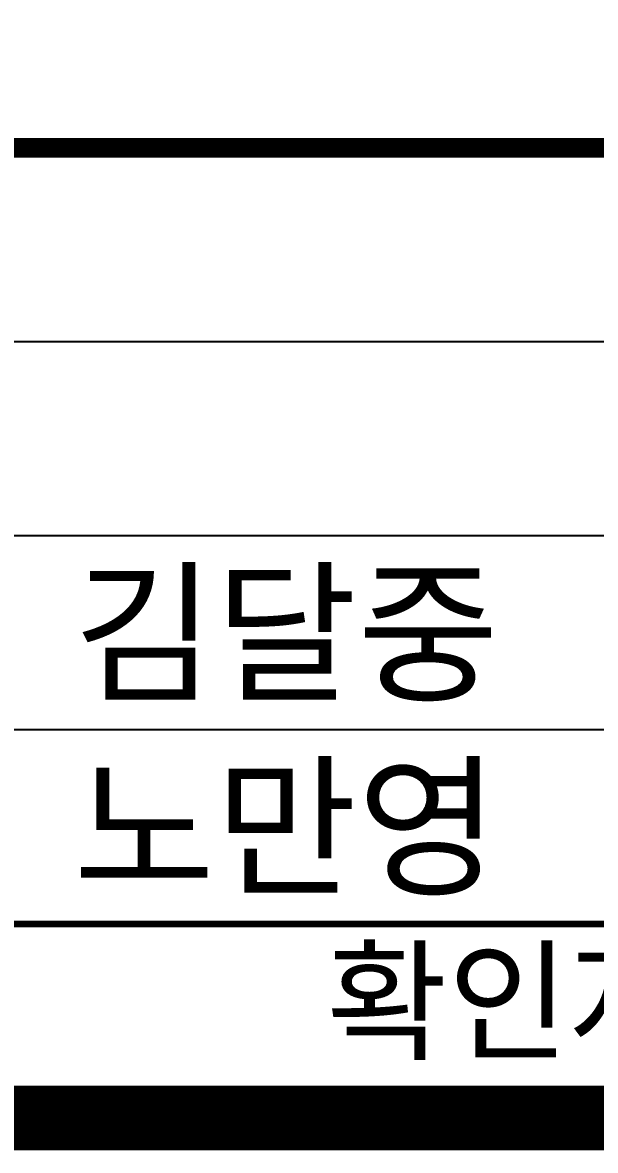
# Model space of a CAD drawing. Header units: millimetres. Extents: x 0 to 1450, y 0 to 594.
# Drawn here: x 1164.96 to 1182.69, y 19 to 53.87 of the extents above; entities that cross this region are included whole.
import ezdxf
from ezdxf.enums import TextEntityAlignment as Align

# ---------------------------------------------------------------- set-up
doc = ezdxf.new("R2010")
doc.units = ezdxf.units.MM
doc.header["$LTSCALE"] = 10
for name, color, linetype in [('CX-BORD', 3, 'Continuous'), ('CX-BORD-LIN1', 4, 'Continuous'), ('CX-BORD-LIN2', 3, 'Continuous'), ('CX-BORD-TEX2', 7, 'Continuous'), ('CX-BORD-TEX3', 6, 'Continuous')]:
    doc.layers.add(name, color=color, linetype=linetype)
doc.styles.add('TB_TEXT', font='Dotum.ttf')
doc.styles.add('TB_WBTXT', font='Dotum.ttf')
doc.styles.add('TB_WMTXT', font='Dotum.ttf')

# ---------------------------------------------------------------- blocks, each defined once
blk = doc.blocks.new('CXBLKA1-KHCA-부산~울산409_K2H(가1450)')
at = {"layer": 'CX-BORD-LIN1', "const_width": 2}
blk.add_lwpolyline([(1430, 20), (25, 20), (25, 574), (1430, 574)], close=True, dxfattribs=at)
at = {"layer": 'CX-BORD-LIN1'}
for points, const_width in [([(1430, 50), (25, 50)], 0.6), ([(1200, 26), (295, 26)], 0.2)]:
    blk.add_lwpolyline(points, dxfattribs=dict(at, const_width=const_width))
at = {"layer": 'CX-BORD-LIN2'}
for points in [[(1200, 44), (295, 44)], [(1200, 38), (295, 38)], [(1200, 32), (295, 32)]]:
    blk.add_lwpolyline(points, dxfattribs=at)
at = {"layer": 'CX-BORD-LIN1', "style": 'TB_TEXT'}
for tag, height, p in [('TR_RDAT4', 3.5, (342.5, 47)), ('TR_DGN4', 3.5, (1093.118, 47)), ('TR_CHK4', 3.5, (1133.118, 47)), ('TR_APP4', 3.5, (1173.118, 47)), ('TR_RNUM4', 3, (310.105, 46.637)), ('TR_RDAT3', 3.5, (342.5, 41)), ('TR_DGN3', 3.5, (1093.118, 41)), ('TR_CHK3', 3.5, (1133.118, 41)), ('TR_APP3', 3.5, (1173.118, 41)), ('TR_RNUM3', 3, (310.105, 40.637)), ('TR_RDAT2', 3.5, (342.5, 35)), ('TR_DGN2', 3.5, (1093.118, 35)), ('TR_CHK2', 3.5, (1133.118, 35)), ('TR_APP2', 3.5, (1173.118, 35)), ('TR_RNUM2', 3, (310.105, 34.637)), ('TR_RDAT1', 3.5, (342.5, 29)), ('TR_DGN1', 3.5, (1093.118, 29)), ('TR_CHK1', 3.5, (1133.118, 29)), ('TR_APP1', 3.5, (1173.118, 29)), ('TR_RNUM1', 3, (310.105, 28.637))]:
    blk.add_attdef(tag, text='', height=height, dxfattribs=at).set_placement(p, align=Align.MIDDLE_CENTER)
for tag, p in [('TR_RCON4', (367.303, 47)), ('TR_RCON3', (367.303, 41)), ('TR_RCON2', (367.303, 35)), ('TR_RCON1', (367.303, 29))]:
    blk.add_attdef(tag, text='', height=3.5, dxfattribs=at).set_placement(p, align=Align.MIDDLE_LEFT)
at = {"layer": 'CX-BORD-LIN2', "style": 'TB_TEXT'}
blk.add_attdef('TD_VERSION', text='', height=3, rotation=90, dxfattribs=at).set_placement((1434.5, 68.015), align=Align.MIDDLE_CENTER)
at = {"layer": 'CX-BORD-TEX2', "style": 'TB_WMTXT'}
for tag, height, p in [('TB_CNAME', 5, (40.345, 551.832)), ('TB_CSCOP', 4, (41.635, 543.832))]:
    blk.add_attdef(tag, text='', height=height, dxfattribs=at).set_placement(p, align=Align.BOTTOM_LEFT)
at = {"layer": 'CX-BORD-TEX2', "style": 'TB_WBTXT'}
for tag, height, p in [('TB_MTITIL', 10, (727.5, 553.326)), ('TB_STITL', 7, (727.5, 538.326))]:
    blk.add_attdef(tag, text='', height=height, dxfattribs=at).set_placement(p, align=Align.MIDDLE_CENTER)
at = {"layer": 'CX-BORD-TEX3', "style": 'TB_TEXT'}
blk.add_text('확인자', height=3, dxfattribs=at).set_placement((1180, 23.662), align=Align.MIDDLE)
for tag, height, p in [('TD_DCOMP', 4.5, (242.5, 45)), ('TD_CSECT', 4.5, (1245, 45)), ('TD_DNAME_TOP', 4.5, (1389, 45)), ('TD_DNAME_MAIN', 4.5, (1389, 39.007)), ('TD_CCOMP', 4.5, (242.5, 35)), ('TD_HSCAL', 4.5, (1260.699, 35.235)), ('TD_VSCAL', 4.5, (1289.779, 35.235)), ('TD_DNAME_BOT', 3, (1389, 33.654)), ('TD_CNAME', 4.5, (90, 25.752)), ('TD_FIELD', 4.5, (207.5, 25.527)), ('TD_CSTEP', 4.5, (278.244, 25.527)), ('TD_DWGCODE', 4.5, (1275, 25.386)), ('TD_DWGNO', 4.5, (1389, 25.386))]:
    blk.add_attdef(tag, text='', height=height, dxfattribs=at).set_placement(p, align=Align.MIDDLE_CENTER)
at = {"layer": 'CX-BORD-TEX3', "style": 'TB_TEXT', "width": 0.9}
blk.add_attdef('TD_CDIST', text='', height=4, dxfattribs=at).set_placement((1290, 45), align=Align.MIDDLE_CENTER)

msp = doc.modelspace()

# ---------------------------------------------------------------- block references
at = {"layer": 'CX-BORD'}
ref = msp.add_blockref('CXBLKA1-KHCA-부산~울산409_K2H(가1450)', (0, 0), dxfattribs=at)
ref.add_attrib('TR_APP1', '노만영', dxfattribs={"layer": 'CX-BORD-LIN1', "height": 3.5, "style": 'TB_TEXT'}).set_placement((1173.118, 29), align=Align.MIDDLE_CENTER)
ref.add_attrib('TR_APP2', '김달중', dxfattribs={"layer": 'CX-BORD-LIN1', "height": 3.5, "style": 'TB_TEXT'}).set_placement((1173.118, 35), align=Align.MIDDLE_CENTER)

doc.saveas('drawing.dxf')
